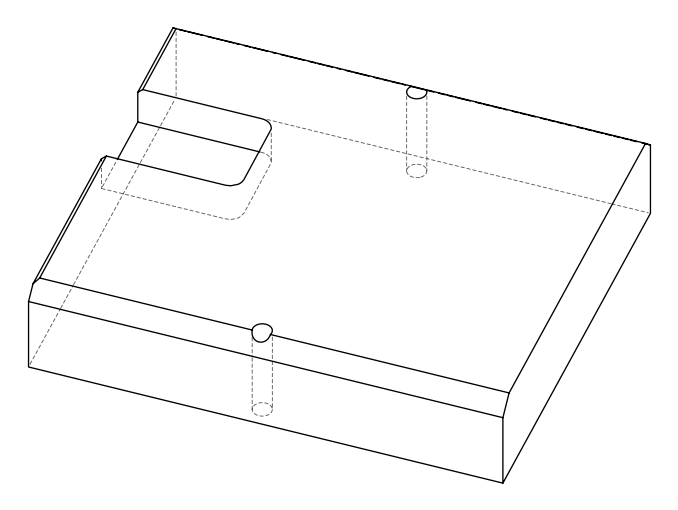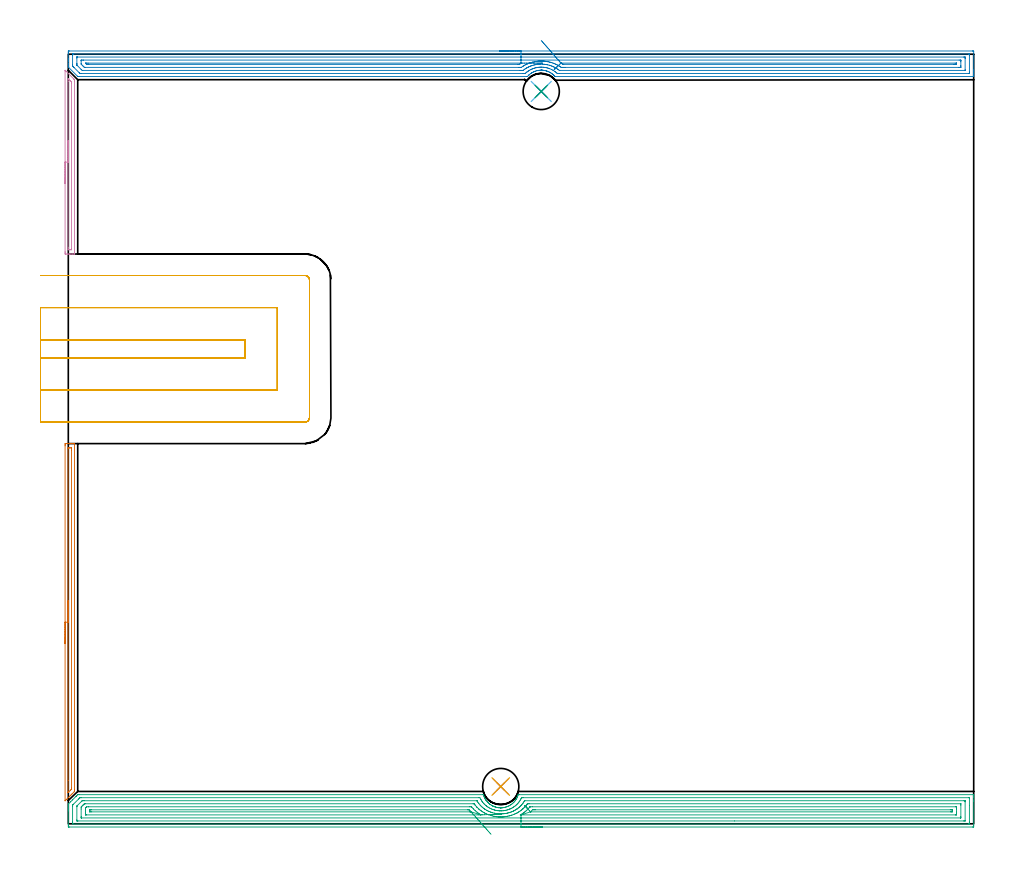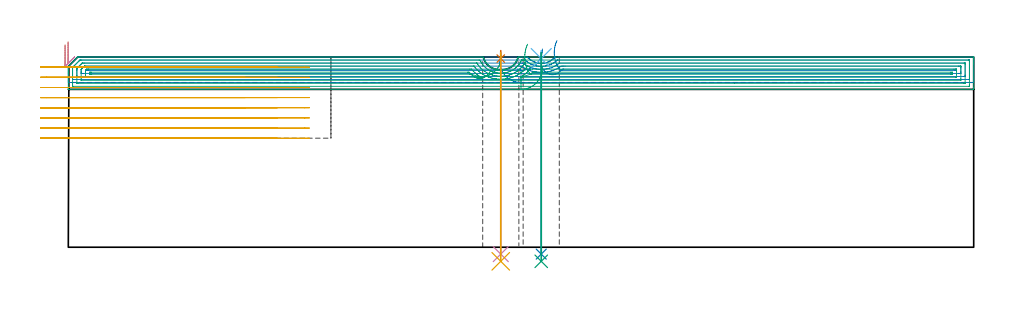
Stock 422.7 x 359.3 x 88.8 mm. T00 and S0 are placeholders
(PLAN: 11 operations, 6 tool changes, 58.7 min)
(1 AREA_MILL | FG_CHAMFER_SURFACE | UGT0205_001 | 2.81 min | 1672 mm3)
(2 AREA_MILL_1 | FG_CHAMFER_SURFACE_1 | UGT0205_001 | 17.09 min | 29930 mm3)
(3 AREA_MILL_2 | FG_CHAMFER_SURFACE_2 | UGT0205_001 | 20.43 min | 48138 mm3)
(4 AREA_MILL_3 | FG_CHAMFER_SURFACE_3 | UGT0205_001 | 1.51 min | 840 mm3)
(5 MILL_SLOT | SLOT_PARTIAL_RECTANGULAR | UGT0201_094 | Follow Part, ap 5, ae 75% | 15.22 min | 408779 mm3)
(6 SPOT_DRILL | STEP1HOLE | NXT0321_9005460120000 | 0.03 min | 13 mm3)
(7 SPOT_DRILL_1 | STEP1HOLE_1 | NXT0321_9005460120000 | 0.03 min | 2 mm3)
(8 DRILL_THROUGH_HOLE_INTO_CENTER | STEP1HOLE | NXT0301_065 | 0.38 min | 6124 mm3)
(9 DRILL_TO_ENLARGE_THROUGH_HOLE | STEP1HOLE | UGT0301_292 | 0.39 min | 13707 mm3)
(10 DRILL_THROUGH_HOLE_INTO_CENTER_1 | STEP1HOLE_1 | NXT0301_065 | 0.38 min | 6138 mm3)
(11 DRILL_TO_ENLARGE_THROUGH_HOLE_1 | STEP1HOLE_1 | UGT0301_292 | 0.39 min | 13559 mm3)
(TOOL UGT0205_001 | Chamfer Mill 20 x 3 x 45 deg. | D20 FL50 Z2)
(TOOL UGT0201_094 | End mill 20 mm | D20 FL38 Z4)
(TOOL NXT0321_9005460120000 | NC Spot Drill, 142deg, 12mm, Carbide, Uncoated | D12 PA142 FL30 Z2)
(TOOL NXT0301_065 | Carbide Drill 9.4mm [860.1-0940-075A1-MM 2214] | D9.4 PA140 FL98 Z2)
(TOOL UGT0301_292 | Twist Drill 16.9 mm | D16.9 PA118 FL120 Z2)
(OP 1 AREA_MILL)
G17 G21 G94 G90
T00 M6
G54
G17 G0 G90 X-1.5 Y84.1 S1061 M3
G43 Z98.8 H0
Z94.4
G94 G1 Y84.138 Z93.528 F250.
Y84.252 Z92.663
Y84.441 Z91.812
Y84.703 Z90.98
Y85.037 Z90.174
Y85.44 Z89.4
Y85.909 Z88.664
Y86.44 Z87.972
Y87.029 Z87.329
Y87.672 Z86.74
Y88.364 Z86.208
Y89.1 Z85.74
Y89.874 Z85.337
Y90.68 Z85.003
Y91.512 Z84.741
Y92.364 Z84.552
Y93.228 Z84.438
Y94.1 Z84.4
Y176.475
X-1.499 Y176.921 Z84.401
X-1.494 Y177.359 Z84.402
X-1.49 Y177.491 Z84.404
X-1.061 Y177.5 Z84.833
X-0.445 Z85.453
X-0.181 Z85.716
X0.436 Z86.333
X0.7 Z86.596
X1.228 Z87.127
X1.933 Z87.832
X2.461 Z88.36
X2.638 Y177.499 Z88.537
X2.894 Y177.49 Z88.793
X2.9 Y177.366 Z88.8
Y15.732
X2.894 Y15.105 Z88.792
X2.694 Y14.894 Z88.594
X1.752 Y13.951 Z87.649
X1.251 Y13.451 Z87.15
X0.994 Y13.192 Z86.89
X0.861 Y13.06 Z86.758
X0.39 Y12.59 Z86.29
X0.113 Y12.311 Z86.009
X-0.471 Y11.729 Z85.429
X-0.768 Y11.43 Z85.128
X-1.297 Y10.903 Z84.602
X-1.368 Y10.834 Z84.531
X-1.493 Y10.719 Z84.406
X-1.5 Y10.835 Z84.4
Y94.1
X-0.086 Z85.814
Y175.14
X-0.084 Y175.339 Z85.816
X-0.081 Y175.437 Z85.819
X-0.079 Y175.479 Z85.821
X-0.011 Y175.49 Z85.889
X0.347 Y175.498 Z86.247
X0.7 Y175.499 Z86.6
X1.227 Y175.497 Z87.127
X1.4 Y175.49 Z87.3
X1.479 Y175.484 Z87.379
X1.484 Y175.238 Z87.384
X1.485 Y175.14 Z87.385
X1.486 Y174.345 Z87.386
X1.485 Y16.719 Z87.385
X1.484 Y16.622 Z87.384
X1.479 Y16.225 Z87.379
X1.473 Y16.134 Z87.373
X1.421 Y16.078 Z87.321
X1.331 Y15.984 Z87.231
X1.082 Y15.732 Z86.982
X0.89 Y15.539 Z86.79
X0.071 Y14.721 Z85.971
X0.004 Y14.654 Z85.904
X-0.063 Y14.591 Z85.837
X-0.075 Y14.582 Z85.825
X-0.079 Y14.58 Z85.821
X-0.08 Y14.602 Z85.82
X-0.085 Y14.744 Z85.815
X-0.086 Y20.291 Z85.814
Y94.1
Y94.972 Z85.852
Y95.837 Z85.966
Y96.688 Z86.155
Y97.52 Z86.417
Y98.326 Z86.751
Y99.1 Z87.154
Y99.836 Z87.623
Y100.528 Z88.154
Y101.171 Z88.743
Y101.76 Z89.386
Y102.292 Z90.078
Y102.76 Z90.814
Y103.163 Z91.588
Y103.497 Z92.394
Y103.759 Z93.226
Y103.948 Z94.078
Y104.062 Z94.943
Y104.1 Z95.814
G0 Z98.8
M5
M2
(OP 2 AREA_MILL_1)
G17 G21 G94 G90
T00 M6
G54
G17 G0 G90 X201.35 Y360.8 S1061 M3
G43 Z98.8 H0
Z86.9
G94 G1 X201.388 Z86.028 F250.
X201.502 Z85.164
X201.691 Z84.312
X201.953 Z83.48
X202.287 Z82.674
X202.69 Z81.9
X203.158 Z81.164
X203.689 Z80.472
X204.279 Z79.829
X204.922 Z79.24
X205.614 Z78.709
X206.35 Z78.24
X207.124 Z77.837
X207.93 Z77.503
X208.762 Z77.241
X209.613 Z77.052
X210.478 Z76.938
X211.35 Z76.9
X422.087
X422.385 Y360.797 Z76.902
X422.69 Y360.792 Z76.906
X422.7 Y360.482 Z77.215
Y352.174 Z85.52
Y351.614 Z86.083
Y351.282 Z86.414
Y350.722 Z86.974
Y350.39 Z87.305
Y349.727 Z87.973
Y349.345 Z88.355
X422.693 Y348.954 Z88.737
X422.69 Y348.903 Z88.788
X422.534 Y348.9 Z88.8
X227.423
X227.221 Y348.904 Z88.789
X227.138 Y348.988 Z88.71
X227.001 Y349.137 Z88.562
X226.981 Y349.157 Z88.542
X226.875 Y349.262 Z88.437
X226.661 Y349.474 Z88.223
X226.635 Y349.498 Z88.198
X226.309 Y349.801 Z87.897
X226.233 Y349.865 Z87.833
X226.107 Y349.97 Z87.729
X225.935 Y350.097 Z87.602
X225.665 Y350.296 Z87.402
X225.525 Y350.39 Z87.307
X225.212 Y350.603 Z87.097
X225.068 Y350.689 Z87.011
X224.795 Y350.836 Z86.863
X224.696 Y350.889 Z86.81
X224.318 Y351.075 Z86.624
X223.984 Y351.216 Z86.484
X223.873 Y351.262 Z86.436
X223.424 Y351.427 Z86.27
X223.405 Y351.433 Z86.265
X223.176 Y351.505 Z86.194
X222.926 Y351.575 Z86.123
X222.757 Y351.613 Z86.086
X222.529 Y351.663 Z86.035
X222.065 Y351.744 Z85.952
X221.918 Y351.763 Z85.933
X221.635 Y351.799 Z85.897
X221.466 Y351.812 Z85.882
X221.449 Y351.814 Z85.881
X221.351 Y351.82 Z85.871
X221.172 Y351.838 Z85.861
X221.116 Z85.855
X221.089 Y351.839 Z85.853
X221.021 Y351.843 Z85.852
X220.973 Y351.844
X220.924 Y351.843
X220.857 Y351.845 Z85.853
X220.831 Z85.852
X220.754 Y351.846
X220.742 Z85.853
X220.677 Y351.844 Z85.851
X220.629 Z85.85
X220.28 Y351.824 Z85.866
X219.846 Y351.788 Z85.909
X219.387 Y351.723 Z85.975
X218.94 Y351.637 Z86.06
X218.675 Y351.576 Z86.124
X218.047 Y351.377 Z86.32
X217.923 Y351.332 Z86.367
X217.791 Y351.282 Z86.417
X217.608 Y351.212 Z86.483
X217.601 Y351.209 Z86.486
X217.279 Y351.068 Z86.631
X217.163 Y351.017 Z86.682
X216.535 Y350.688 Z87.009
X216.261 Y350.519 Z87.176
X216.074 Y350.39 Z87.308
X215.998 Y350.338 Z87.361
X215.816 Y350.209 Z87.486
X215.368 Y349.87 Z87.83
X215.289 Y349.801 Z87.896
X215.284 Y349.796 Z87.901
X215.219 Y349.736 Z87.963
X215.021 Y349.548 Z88.151
X214.97 Y349.498 Z88.198
X214.922 Y349.454 Z88.244
X214.877 Y349.412 Z88.287
X214.38 Y348.905 Z88.791
X214.029 Y348.9 Z88.8
X5.077
X4.405 Y348.902 Z88.787
X4.26 Y349.039 Z88.659
X0.144 Y353.156 Z84.543
X0.1 Y353.198 Z84.498
X0.01 Y353.298 Z84.394
X0.001 Y353.395 Z84.297
X0. Y353.844 Z83.856
Y354.187 Z83.513
Y354.85 Z82.845
Y356.074 Z81.623
Y356.634 Z81.061
Y357.246 Z80.45
Y359.922 Z77.775
X0.002 Y360.202 Z77.495
X0.007 Y360.792 Z76.906
X0.02 Y360.793 Z76.904
X0.612 Y360.8 Z76.9
X211.35
Y359.386 Z78.314
X420.378 Y359.385 Z78.315
X420.53 Y359.383 Z78.317
X420.631 Y359.38 Z78.32
X420.691 Y359.377 Z78.323
X420.693 Y359.366 Z78.334
X420.696 Y359.31 Z78.39
X420.7 Y358.912 Z78.788
Y350.885 Z86.815
X420.696 Y350.39 Z87.31
X420.693 Y350.341 Z87.359
X420.691 Y350.323 Z87.377
X420.606 Y350.319 Z87.381
X420.454 Y350.316 Z87.385
X420.378 Y350.314 Z87.386
X420.302
X229.209
X228.388 Y350.319 Z87.381
X228.316 Y350.321 Z87.379
X228.261 Y350.336 Z87.364
X228.196 Y350.39 Z87.31
X227.781 Y350.751 Z86.949
X227.423 Y351.033 Z86.667
X227.086 Y351.282 Z86.418
X226.53 Y351.658 Z86.042
X226.252 Y351.821 Z85.879
X225.687 Y352.125 Z85.575
X225.637 Y352.149 Z85.551
X225.583 Y352.174 Z85.526
X224.744 Y352.529 Z85.171
X224.191 Y352.727 Z84.973
X223.851 Y352.83 Z84.87
X223.466 Y352.931 Z84.769
X222.983 Y353.041 Z84.659
X222.969 Y353.044 Z84.656
X222.845 Y353.066 Z84.634
X222.065 Y353.177 Z84.523
X221.94 Y353.192 Z84.508
X221.172 Y353.249 Z84.451
X220.985 Y353.253 Z84.447
X220.628 Y353.254 Z84.446
X220.28 Y353.24 Z84.46
X220.114 Y353.232 Z84.468
X219.387 Y353.161 Z84.539
X219.302 Y353.151 Z84.549
X218.748 Y353.066 Z84.634
X218.515 Y353.023 Z84.677
X218.467 Y353.013 Z84.687
X218.433 Y353.006 Z84.694
X217.966 Y352.891 Z84.809
X217.601 Y352.778 Z84.922
X217.142 Y352.632 Z85.068
X216.708 Y352.47 Z85.23
X216.498 Y352.383 Z85.317
X216.023 Y352.174 Z85.526
X215.883 Y352.106 Z85.594
X215.856 Y352.092 Z85.608
X215.815 Y352.071 Z85.629
X215.302 Y351.794 Z85.906
X214.922 Y351.563 Z86.137
X214.754 Y351.45 Z86.25
X214.512 Y351.282 Z86.418
X214.234 Y351.078 Z86.622
X214.029 Y350.921 Z86.779
X213.736 Y350.683 Z87.017
X213.412 Y350.39 Z87.31
X213.351 Y350.339 Z87.361
X213.33 Y350.323 Z87.377
X213.287 Y350.319 Z87.381
X213.211 Y350.316 Z87.384
X213.136 Y350.315 Z87.385
X212.319 Y350.314 Z87.386
X5.894 Y350.315 Z87.385
X5.742 Y350.317 Z87.383
X5.442 Y350.321 Z87.379
X5.368 Y350.39 Z87.31
X5.077 Y350.674 Z87.026
X2.684 Y353.066 Z84.634
X2.398 Y353.352 Z84.348
X2.101 Y353.658 Z84.042
X2.028 Y353.733 Z83.967
X2.01 Y353.826 Z83.874
X2.007 Y353.958 Z83.742
X2.001 Y354.355 Z83.345
X2. Y358.815 Z78.885
X2.004 Y359.31 Z78.39
X2.007 Y359.359 Z78.341
X2.009 Y359.377 Z78.323
X2.094 Y359.381 Z78.319
X2.246 Y359.385 Z78.315
X2.322 Y359.386 Z78.314
X2.398
X211.35
Y357.972 Z79.728
X418.07 Y357.971 Z79.729
X418.516 Y357.969 Z79.731
X418.663 Y357.966 Z79.734
X418.682 Y357.965 Z79.735
X418.69 Y357.93 Z79.77
X418.695 Y357.833 Z79.867
X418.698 Y357.71 Z79.99
X418.7 Y357.526 Z80.174
Y357.342 Z80.358
Y351.99 Z85.71
X418.696 Y351.806 Z85.894
X418.692 Y351.754 Z85.946
X418.688 Y351.734 Z85.966
X418.681 Y351.733 Z85.967
X418.627 Y351.73 Z85.97
X418.516 Y351.729 Z85.971
X229.432
X229.321 Y351.731 Z85.969
X229.266 Y351.735 Z85.965
X229.242 Y351.738 Z85.962
X229.209 Y351.758 Z85.942
X228.647 Y352.174 Z85.526
X228.316 Y352.407 Z85.293
X227.636 Y352.853 Z84.847
X227.423 Y352.972 Z84.728
X227.246 Y353.066 Z84.634
X226.771 Y353.306 Z84.394
X226.53 Y353.416 Z84.284
X225.907 Y353.689 Z84.011
X225.637 Y353.794 Z83.906
X225.187 Y353.958 Z83.742
X224.744 Y354.098 Z83.602
X224.545 Y354.157 Z83.543
X223.851 Y354.326 Z83.374
X223.388 Y354.421 Z83.279
X222.958 Y354.488 Z83.212
X222.338 Y354.578 Z83.122
X222.065 Y354.605 Z83.095
X221.366 Y354.657 Z83.043
X221.172 Y354.664 Z83.036
X220.465
X220.28 Y354.657 Z83.043
X219.936 Y354.64 Z83.06
X219.624 Y354.613 Z83.087
X219.387 Y354.588 Z83.112
X218.823 Y354.521 Z83.179
X218.494 Y354.469 Z83.231
X218.058 Y354.393 Z83.307
X217.601 Y354.295 Z83.405
X217.327 Y354.231 Z83.469
X216.708 Y354.05 Z83.65
X216.637 Y354.029 Z83.671
X216.418 Y353.958 Z83.742
X215.976 Y353.797 Z83.903
X215.815 Y353.735 Z83.965
X215.341 Y353.539 Z84.161
X214.922 Y353.351 Z84.349
X214.731 Y353.257 Z84.443
X214.357 Y353.066 Z84.634
X214.144 Y352.951 Z84.749
X214.029 Y352.886 Z84.814
X213.587 Y352.616 Z85.084
X213.136 Y352.312 Z85.388
X213.055 Y352.255 Z85.445
X212.944 Y352.174 Z85.526
X212.543 Y351.875 Z85.825
X212.431 Y351.793 Z85.907
X212.35 Y351.735 Z85.965
X212.243 Y351.734 Z85.966
X211.795 Y351.73 Z85.97
X211.35 Y351.729 Z85.971
X210.903 Y351.728 Z85.972
X6.714 Y351.729 Z85.971
X6.595 Y351.73 Z85.97
X6.517 Y351.733 Z85.967
X6.475 Y351.736 Z85.964
X5.97 Y352.229 Z85.471
X4.184 Y354.015 Z83.685
X4.082 Y354.12 Z83.58
X4.033 Y354.174 Z83.526
X4.011 Y354.199 Z83.501
X4.008 Y354.298 Z83.402
X4.002 Y354.666 Z83.034
X4. Y354.85 Z82.85
Y355.034 Z82.666
Y357.526 Z80.174
Y357.71 Z79.99
X4.004 Y357.894 Z79.806
X4.008 Y357.946 Z79.754
X4.012 Y357.966 Z79.734
X4.019 Y357.967 Z79.733
X4.073 Y357.97 Z79.73
X4.184 Y357.971 Z79.729
X211.35 Y357.972 Z79.728
Y356.557 Z81.143
X415.914
X416.659 Y356.55 Z81.15
X416.69 Y356.544 Z81.156
X416.693 Y356.497 Z81.203
X416.697 Y356.394 Z81.306
X416.699 Y356.186 Z81.514
X416.7 Y355.772 Z81.928
Y353.988 Z83.712
X416.699 Y353.527 Z84.173
X416.697 Y353.311 Z84.389
X416.693 Y353.204 Z84.496
X416.69 Y353.156 Z84.544
X416.647 Y353.149 Z84.551
X415.837 Y353.143 Z84.557
X415.76
X231.888
X230.995 Y353.144 Z84.556
X230.917
X230.102 Y353.162 Z84.538
X229.803 Y353.365 Z84.335
X229.209 Y353.747 Z83.953
X228.874 Y353.958 Z83.742
X228.316 Y354.259 Z83.441
X227.707 Y354.566 Z83.134
X227.423 Y354.692 Z83.008
X227.054 Y354.85 Z82.85
X226.53 Y355.059 Z82.641
X226.199 Y355.181 Z82.519
X225.637 Y355.364 Z82.336
X225.326 Y355.458 Z82.242
X224.92 Y355.566 Z82.134
X224.744 Y355.608 Z82.092
X224.157 Y355.742 Z81.958
X223.851 Y355.801 Z81.899
X223.778 Y355.815 Z81.885
X223.699 Y355.827 Z81.873
X222.958 Y355.935 Z81.765
X222.736 Y355.964 Z81.736
X222.26 Y356.013 Z81.687
X222.065 Y356.03 Z81.67
X221.754 Y356.053 Z81.647
X221.367 Y356.073 Z81.627
X221.172 Y356.078 Z81.622
X220.809 Y356.082 Z81.618
X220.62
X220.28 Y356.073 Z81.627
X219.962 Y356.059 Z81.641
X219.555 Y356.033 Z81.667
X219.387 Y356.019 Z81.681
X219.135 Y355.994 Z81.706
X218.625 Y355.936 Z81.764
X218.494 Y355.92 Z81.78
X218.338 Y355.898 Z81.802
X218.206 Y355.877 Z81.823
X217.601 Y355.773 Z81.927
X217.428 Y355.742 Z81.958
X216.84 Y355.61 Z82.09
X216.708 Y355.578 Z82.122
X216.483 Y355.517 Z82.183
X215.815 Y355.312 Z82.388
X215.467 Y355.197 Z82.503
X214.922 Y355.004 Z82.696
X214.81 Y354.962 Z82.738
X214.534 Y354.85 Z82.85
X214.182 Y354.697 Z83.003
X214.029 Y354.627 Z83.073
X213.577 Y354.409 Z83.291
X213.136 Y354.184 Z83.516
X212.988 Y354.106 Z83.594
X212.723 Y353.958 Z83.742
X212.423 Y353.778 Z83.922
X212.243 Y353.664 Z84.036
X211.495 Y353.161 Z84.539
X211.45 Y353.15 Z84.55
X211.35 Y353.146 Z84.554
X211.272 Y353.144 Z84.556
X210.457 Y353.143 Z84.557
X7.756
X7.679 Y353.144 Z84.556
X7.578 Y353.147 Z84.553
X7.53 Y353.149 Z84.551
X7.49 Y353.17 Z84.53
X7.389 Y353.268 Z84.432
X7.038 Y353.613 Z84.087
X6.863 Y353.785 Z83.915
X6.691 Y353.958 Z83.742
X6.52 Y354.132 Z83.568
X6.182 Y354.478 Z83.222
X6.01 Y354.661 Z83.039
X6.006 Y354.713 Z82.987
X6. Y354.82 Z82.88
X6.001 Y356.173 Z81.527
X6.003 Y356.389 Z81.311
X6.007 Y356.496 Z81.204
X6.01 Y356.545 Z81.155
X6.053 Y356.551 Z81.149
X6.863 Y356.557 Z81.143
X6.94
X211.35
Y355.143 Z82.557
X211.495
X211.567 Y355.142 Z82.558
X211.592 Y355.141 Z82.559
X211.593 Y355.14 Z82.56
X211.59 Y355.137 Z82.563
X211.35 Y354.995 Z82.705
X211.26 Y354.94 Z82.76
X211.114 Y354.85 Z82.85
X210.71 Y354.598 Z83.102
X210.667 Y354.572 Z83.128
X210.603 Y354.564 Z83.136
X210.457 Y354.562 Z83.138
X209.857 Y354.558 Z83.142
X9.542 Y354.557 Z83.143
X8.941 Y354.559 Z83.141
X8.649 Y354.562 Z83.138
X8.556 Y354.564 Z83.136
X8.456 Y354.654 Z83.046
X8.253 Y354.85 Z82.85
X8.119 Y354.986 Z82.714
X8.017 Y355.093 Z82.607
X8.011 Y355.128 Z82.572
X8.063 Y355.136 Z82.564
X8.358 Y355.14 Z82.56
X8.649 Y355.142 Z82.558
X9.249 Y355.143 Z82.557
X211.35
X212.222 Z82.595
X213.086 Z82.709
X213.938 Z82.898
X214.77 Z83.16
X215.576 Z83.494
X216.35 Z83.897
X217.086 Z84.365
X217.778 Z84.896
X218.421 Z85.486
X219.01 Z86.129
X219.541 Z86.821
X220.01 Z87.557
X220.413 Z88.331
X220.747 Z89.137
X221.009 Z89.969
X221.198 Z90.82
X221.312 Z91.685
X221.35 Z92.557
G0 X228.148 Y353.373 Z96.468
G1 X227.812 Y353.054 Z95.728
X227.525 Y352.781 Z94.951
X227.287 Y352.556 Z94.143
X227.102 Y352.38 Z93.309
X226.97 Y352.254 Z92.456
X226.892 Y352.181 Z91.59
X226.869 Y352.159 Z90.718
X226.902 Y352.19 Z89.847
X226.989 Y352.273 Z88.983
X227.131 Y352.408 Z88.133
X227.326 Y352.593 Z87.303
X227.573 Y352.827 Z86.499
X227.87 Y353.109 Z85.729
X228.214 Y353.435 Z84.997
X228.603 Y353.805 Z84.309
X229.034 Y354.214 Z83.67
X229.504 Y354.66 Z83.086
X230.009 Y355.14 Z82.56
X230.01 Y355.141 Z82.559
X230.028 Y355.142 Z82.558
X230.059 Y355.143 Z82.557
X230.102
X414.051 Y355.142 Z82.558
X414.655 Y355.139 Z82.561
X414.681 Y355.136 Z82.564
X414.69 Y355.131 Z82.569
X414.696 Y355.097 Z82.603
X414.698 Y354.85 Z82.85
X414.697 Y354.688 Z83.012
X414.693 Y354.607 Z83.093
X414.691 Y354.572 Z83.128
X414.637 Y354.564 Z83.136
X414.342 Y354.56 Z83.14
X414.051 Y354.558 Z83.142
X413.451 Y354.557 Z83.143
X231.288
X230.995 Y354.559 Z83.141
X230.954 Y354.561 Z83.139
X230.931 Y354.564 Z83.136
X230.907 Y354.577 Z83.123
X230.792 Y354.647 Z83.053
X230.473 Y354.85 Z82.85
X230.245 Y354.993 Z82.707
X230.102 Y355.08 Z82.62
X230.06 Y355.106 Z82.594
X230.013 Y355.135 Z82.565
X230.009 Y355.14 Z82.56
X229.537 Y355.682 Z82.066
X229.039 Y356.254 Z81.636
X228.518 Y356.853 Z81.274
X227.979 Y357.473 Z80.982
X227.424 Y358.111 Z80.763
X226.86 Y358.76 Z80.619
X226.289 Y359.416 Z80.55
X225.716 Y360.074 Z80.557
X225.146 Y360.729 Z80.64
X224.583 Y361.376 Z80.798
X224.032 Y362.011 Z81.031
X223.495 Y362.627 Z81.336
X222.978 Y363.222 Z81.711
X222.485 Y363.789 Z82.153
X222.018 Y364.325 Z82.66
X221.583 Y364.826 Z83.226
X221.181 Y365.287 Z83.848
X220.817 Y365.706 Z84.521
G0 Z98.8
M5
M2
(OP 3 AREA_MILL_2)
G17 G21 G94 G90
T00 M6
G54
G17 G0 G90 X221.35 Y-1.5 S1061 M3
G43 Z98.8 H0
Z83.7
G94 G1 X221.312 Z82.828 F250.
X221.198 Z81.964
X221.009 Z81.112
X220.747 Z80.28
X220.413 Z79.474
X220.01 Z78.7
X219.542 Z77.964
X219.01 Z77.272
X218.421 Z76.629
X217.778 Z76.04
X217.086 Z75.508
X216.35 Z75.04
X215.576 Z74.637
X214.77 Z74.303
X213.938 Z74.041
X213.087 Z73.852
X212.222 Z73.738
X211.35 Z73.7
X0.613
X0.131 Y-1.495 Z73.703
X0.009 Y-1.492 Z73.706
X0.004 Y-1.019 Z74.179
X0. Y-0.413 Z74.785
Y6.05 Z81.244
Y6.605 Z81.802
Y6.934 Z82.13
Y7.489 Z82.685
Y7.817 Z83.012
Y8.474 Z83.674
Y9.199 Z84.398
Y9.201 Z84.4
X1.059 Y10.259 Z85.459
X1.952 Y11.152 Z86.352
X3.623 Y12.824 Z88.022
X3.738 Y12.94 Z88.136
X4.36 Y13.56 Z88.759
X4.37 Y13.57 Z88.767
X4.401 Y13.596 Z88.788
X5.077 Y13.6 Z88.8
X193.491
X193.761 Y13.596 Z88.79
X193.822 Y13.425 Z88.623
X193.91 Y13.155 Z88.355
X193.915 Y13.143 Z88.343
X194.036 Y12.824 Z88.024
X194.226 Y12.382 Z87.58
X194.438 Y11.946 Z87.144
X194.524 Y11.793 Z86.989
X194.615 Y11.627 Z86.826
X194.621 Y11.617 Z86.817
X194.805 Y11.314 Z86.514
X194.976 Y11.066 Z86.266
X195.042 Y10.981 Z86.179
X195.096 Y10.91 Z86.108
X195.316 Y10.62 Z85.819
X195.677 Y10.189 Z85.385
X195.699 Y10.166 Z85.362
X195.872 Y9.996 Z85.192
X195.992 Y9.879 Z85.074
X196.109 Y9.762 Z84.961
X196.137 Y9.735 Z84.934
X196.467 Y9.442 Z84.637
X196.593 Y9.329 Z84.526
X196.618 Y9.31 Z84.507
X196.644 Y9.29 Z84.487
X196.765 Y9.202 Z84.398
X197.047 Y8.994 Z84.193
X197.488 Y8.701 Z83.9
X197.657 Y8.603 Z83.803
X197.959 Y8.43 Z83.628
X198.092 Y8.361 Z83.56
X198.168 Y8.322 Z83.521
X198.382 Y8.223 Z83.421
X198.402 Y8.214 Z83.412
X198.587 Y8.137 Z83.336
X198.649 Y8.112 Z83.31
X198.827 Y8.04 Z83.235
X198.849 Y8.032 Z83.226
X199.179 Y7.91 Z83.108
X199.276 Y7.875 Z83.073
X199.471 Y7.817 Z83.016
X199.722 Y7.743 Z82.942
X200.188 Y7.636 Z82.829
X200.445 Y7.585 Z82.781
X200.619 Y7.552 Z82.747
X200.635 Y7.55 Z82.745
X200.822 Y7.523 Z82.722
X200.842 Y7.52 Z82.719
X201.065 Y7.496 Z82.696
X201.527 Y7.465 Z82.659
X201.675 Y7.459 Z82.651
X201.735 Y7.456 Z82.647
X201.834 Y7.457 Z82.644
X201.911 Y7.453 Z82.653
X201.959 Y7.456 Z82.648
X201.986 Y7.458 Z82.645
X202.184 Y7.46 Z82.654
X202.229 Y7.462 Z82.657
X202.407 Y7.472 Z82.667
X202.606 Y7.49 Z82.684
X202.726 Y7.499 Z82.697
X202.854 Y7.51 Z82.709
X203.18 Y7.551 Z82.749
X203.313 Y7.578 Z82.775
X203.76 Y7.666 Z82.866
X204.197 Y7.778 Z82.974
X204.206 Y7.781 Z82.977
X204.642 Y7.915 Z83.115
X205.092 Y8.086 Z83.285
X205.546 Y8.285 Z83.482
X205.838 Y8.429 Z83.629
X206.431 Y8.777 Z83.975
X206.753 Y8.995 Z84.193
X206.811 Y9.034 Z84.232
X207.181 Y9.309 Z84.507
X207.325 Y9.426 Z84.623
X207.731 Y9.799 Z84.997
X208.136 Y10.203 Z85.401
X208.22 Y10.293 Z85.492
X208.53 Y10.674 Z85.874
X208.821 Y11.066 Z86.265
X208.997 Y11.331 Z86.53
X209.114 Y11.507 Z86.706
X209.313 Y11.863 Z87.063
X209.359 Y11.945 Z87.145
X209.466 Y12.162 Z87.36
X209.501 Y12.235 Z87.431
X209.564 Y12.361 Z87.561
X209.574 Y12.382 Z87.581
X209.616 Y12.482 Z87.681
X209.696 Y12.677 Z87.872
X209.758 Y12.826 Z88.022
X209.89 Y13.192 Z88.39
X210.009 Y13.529 Z88.716
X210.032 Y13.605 Z88.789
X210.457 Y13.6 Z88.8
X422.534
X422.691 Y13.597 Z88.788
X422.693 Y13.586 Z88.777
X422.7 Y13.242 Z88.441
Y12.892 Z88.092
Y12.235 Z87.43
Y11.023 Z86.22
Y10.468 Z85.662
Y-0.741 Z74.456
X422.697 Y-1.019 Z74.179
X422.691 Y-1.492 Z73.706
X422.569 Y-1.495 Z73.703
X422.087 Y-1.5 Z73.7
X211.35
Y-0.086 Z75.114
X2.348 Y-0.085 Z75.115
X2.011 Y-0.079 Z75.121
X2.007 Y0.029 Z75.229
X2.002 Y0.257 Z75.457
X2. Y0.749 Z75.949
Y1.143 Z76.343
X2.001 Y8.21 Z83.41
X2.008 Y8.701 Z83.901
X2.01 Y8.748 Z83.948
X2.044 Y8.787 Z83.987
X2.101 Y8.848 Z84.048
X2.174 Y8.923 Z84.123
X2.398 Y9.149 Z84.349
X4.838 Y11.588 Z86.788
X5.077 Y11.827 Z87.027
X5.285 Y12.03 Z87.23
X5.388 Y12.126 Z87.326
X5.448 Y12.179 Z87.379
X6.02 Y12.186 Z87.386
X191.756 Y12.185 Z87.385
X192.169 Y12.179 Z87.379
X192.598 Y11.39 Z86.59
X192.646 Y11.304 Z86.504
X193.003 Y10.717 Z85.917
X193.174 Y10.468 Z85.668
X193.491 Y10.046 Z85.246
X193.869 Y9.584 Z84.784
X194.113 Y9.312 Z84.512
X194.384 Y9.045 Z84.245
X194.756 Y8.701 Z83.901
X195.032 Y8.455 Z83.655
X195.277 Y8.264 Z83.464
X195.911 Y7.817 Z83.017
X196.17 Y7.646 Z82.846
X196.602 Y7.389 Z82.589
X197.063 Y7.149 Z82.349
X197.151 Y7.108 Z82.308
X197.547 Y6.934 Z82.134
X197.956 Y6.772 Z81.972
X198.218 Y6.674 Z81.874
X198.849 Y6.476 Z81.676
X199.036 Y6.422 Z81.622
X199.625 Y6.28 Z81.48
X199.742 Y6.255 Z81.455
X199.836 Y6.237 Z81.437
X200.19 Y6.176 Z81.376
X200.601 Y6.117 Z81.317
X200.635 Y6.114 Z81.314
X201.415 Y6.05 Z81.25
X201.527 Y6.045 Z81.245
X201.533 Y6.044 Z81.244
X202.39 Y6.05 Z81.25
X202.419 Y6.052 Z81.252
X203.238 Y6.125 Z81.325
X203.313 Y6.132 Z81.332
X203.358 Y6.138 Z81.338
X203.757 Y6.203 Z81.403
X204.096 Y6.268 Z81.468
X204.206 Y6.291 Z81.491
X204.729 Y6.416 Z81.616
X205.099 Y6.52 Z81.72
X205.417 Y6.619 Z81.819
X205.992 Y6.826 Z82.026
X206.07 Y6.856 Z82.056
X206.255 Y6.934 Z82.134
X206.687 Y7.13 Z82.33
X206.885 Y7.229 Z82.429
X207.268 Y7.439 Z82.639
X207.778 Y7.735 Z82.935
X207.829 Y7.767 Z82.967
X207.904 Y7.817 Z83.017
X208.35 Y8.135 Z83.335
X208.671 Y8.375 Z83.575
X208.852 Y8.522 Z83.722
X209.053 Y8.701 Z83.901
X209.316 Y8.946 Z84.146
X209.564 Y9.185 Z84.385
X209.761 Y9.389 Z84.589
X209.94 Y9.584 Z84.784
X210.17 Y9.868 Z85.068
X210.457 Y10.23 Z85.43
X210.558 Y10.368 Z85.568
X210.626 Y10.468 Z85.668
X210.911 Y10.902 Z86.102
X211.172 Y11.352 Z86.552
X211.235 Y11.465 Z86.665
X211.35 Y11.69 Z86.89
X211.525 Y12.062 Z87.262
X211.558 Y12.129 Z87.329
X211.58 Y12.167 Z87.367
X211.59 Y12.179 Z87.379
X211.612 Y12.18 Z87.38
X211.821 Y12.183 Z87.383
X212.243 Y12.186 Z87.386
X212.293
X420.352 Y12.185 Z87.385
X420.689 Y12.179 Z87.379
X420.693 Y12.071 Z87.271
X420.698 Y11.843 Z87.043
X420.7 Y8.527 Z83.727
Y0.749 Z75.949
X420.698 Y0.356 Z75.556
X420.69 Y-0.04 Z75.16
X420.687 Y-0.08 Z75.12
X420.669 Y-0.081 Z75.119
X420.618 Y-0.084 Z75.116
X420.512 Y-0.085 Z75.115
X420.302 Y-0.086 Z75.114
X211.35
Y1.328 Z76.528
X4.491 Y1.329 Z76.529
X4.184 Y1.331 Z76.531
X4.082 Y1.332 Z76.532
X4.01 Y1.335 Z76.535
X4.006 Y1.45 Z76.65
X4.002 Y1.632 Z76.832
X4. Y1.814 Z77.014
X4.001 Y7.999 Z83.199
X4.006 Y8.182 Z83.382
X4.011 Y8.3 Z83.5
X4.055 Y8.348 Z83.548
X4.184 Y8.484 Z83.684
X6.168 Y10.468 Z85.668
X6.403 Y10.695 Z85.895
X6.469 Y10.758 Z85.958
X6.563 Y10.765 Z85.965
X6.863 Y10.768 Z85.968
X7.45 Y10.771 Z85.971
X190.659
X190.735 Y10.77 Z85.97
X190.772 Y10.767 Z85.967
X190.786 Y10.765 Z85.965
X190.812 Y10.734 Z85.934
X190.974 Y10.468 Z85.668
X191.215 Y10.069 Z85.269
X191.57 Y9.584 Z84.784
X191.705 Y9.405 Z84.605
X192.294 Y8.701 Z83.901
X192.598 Y8.38 Z83.58
X193.194 Y7.817 Z83.017
X193.491 Y7.553 Z82.753
X193.842 Y7.279 Z82.479
X194.319 Y6.934 Z82.134
X194.384 Y6.888 Z82.088
X194.539 Y6.78 Z81.98
X195.277 Y6.335 Z81.535
X195.807 Y6.05 Z81.25
X196.17 Y5.876 Z81.076
X196.492 Y5.731 Z80.931
X197.063 Y5.506 Z80.706
X197.407 Y5.383 Z80.583
X197.903 Y5.218 Z80.418
X197.956 Y5.202 Z80.402
X198.073 Y5.166 Z80.366
X198.849 Y4.975 Z80.175
X199.099 Y4.918 Z80.118
X199.742 Y4.797 Z79.997
X200.173 Y4.74 Z79.94
X200.635 Y4.696 Z79.896
X201.152 Y4.655 Z79.855
X201.527 Y4.637 Z79.837
X202.061 Y4.639 Z79.839
X202.42 Y4.643 Z79.843
X202.915 Y4.677 Z79.877
X203.313 Y4.711 Z79.911
X203.73 Y4.754 Z79.954
X204.206 Y4.825 Z80.025
X204.495 Y4.881 Z80.081
X205.099 Y5.01 Z80.21
X205.227 Y5.04 Z80.24
X205.721 Y5.166 Z80.366
X205.93 Y5.228 Z80.428
X205.992 Y5.248 Z80.448
X206.592 Y5.457 Z80.657
X206.885 Y5.565 Z80.765
X207.234 Y5.705 Z80.905
X207.778 Y5.941 Z81.141
X207.853 Y5.976 Z81.176
X208. Y6.05 Z81.25
X208.432 Y6.287 Z81.487
X208.671 Y6.423 Z81.623
X208.993 Y6.615 Z81.815
X209.486 Y6.934 Z82.134
X209.532 Y6.965 Z82.165
X209.564 Y6.987 Z82.187
X210.043 Y7.343 Z82.543
X210.457 Y7.672 Z82.872
X210.535 Y7.74 Z82.94
X210.619 Y7.817 Z83.017
X210.991 Y8.172 Z83.372
X211.35 Y8.52 Z83.72
X211.439 Y8.613 Z83.813
X211.517 Y8.701 Z83.901
X211.847 Y9.093 Z84.293
X212.239 Y9.584 Z84.784
X212.243 Y9.59 Z84.79
X212.599 Y10.116 Z85.316
X212.821 Y10.468 Z85.668
X212.941 Y10.661 Z85.861
X212.999 Y10.749 Z85.949
X213.01 Y10.763 Z85.963
X213.023 Y10.766 Z85.966
X213.059 Y10.769 Z85.969
X213.136 Y10.771 Z85.971
X418.209
X418.516 Y10.769 Z85.969
X418.618 Y10.768 Z85.968
X418.69 Y10.765 Z85.965
X418.694 Y10.65 Z85.85
X418.698 Y10.468 Z85.668
X418.7 Y10.286 Z85.486
X418.699 Y1.451 Z76.651
X418.695 Y1.389 Z76.589
X418.69 Y1.345 Z76.545
X418.666 Y1.335 Z76.535
X418.516 Y1.333 Z76.533
X417.929 Y1.329 Z76.529
X310.979 Y1.328 Z76.528
X211.35
Y2.743 Z77.943
X6.116
X6.064 Y2.744 Z77.944
X6.028 Y2.747 Z77.947
X6.013 Y2.749 Z77.949
X6.01 Y2.765 Z77.965
X6.005 Y2.966 Z78.166
X6. Y3.37 Z78.57
Y6.904 Z82.104
X6.005 Y7.783 Z82.983
X6.01 Y7.817 Z83.017
X6.418 Y8.258 Z83.458
X6.849 Y8.701 Z83.901
X6.863 Y8.715 Z83.915
X7.303 Y9.149 Z84.349
X7.458 Y9.3 Z84.5
X7.513 Y9.35 Z84.55
X7.591 Y9.353 Z84.553
X7.756 Y9.355 Z84.555
X7.986 Y9.357 Z84.557
X189.026
X189.257 Y9.356 Z84.556
X189.421 Y9.352 Z84.552
X189.458 Y9.351 Z84.551
X189.498 Y9.319 Z84.519
X189.662 Y9.102 Z84.302
X189.919 Y8.759 Z83.959
X189.966 Y8.701 Z83.901
X190.164 Y8.458 Z83.658
X190.722 Y7.817 Z83.017
X190.812 Y7.72 Z82.92
X191.627 Y6.934 Z82.134
X191.705 Y6.863 Z82.063
X192.197 Y6.447 Z81.647
X192.598 Y6.153 Z81.353
X192.743 Y6.05 Z81.25
X193.186 Y5.747 Z80.947
X193.491 Y5.558 Z80.758
X194.145 Y5.166 Z80.366
X194.384 Y5.034 Z80.234
X194.672 Y4.881 Z80.081
X195.277 Y4.604 Z79.804
X196.044 Y4.283 Z79.483
X196.17 Y4.235 Z79.435
X196.247 Y4.207 Z79.407
X197.063 Y3.942 Z79.142
X197.548 Y3.803 Z79.003
X197.956 Y3.699 Z78.899
X198.725 Y3.522 Z78.722
X198.849 Y3.497 Z78.697
X199.387 Y3.399 Z78.599
X199.742 Y3.352 Z78.552
X199.796 Y3.345 Z78.545
X199.893 Y3.335 Z78.535
X200.635 Y3.269 Z78.469
X200.777 Y3.258 Z78.458
X201.313 Y3.23 Z78.43
X201.527 Y3.222 Z78.422
X201.71 Y3.219 Z78.419
X201.915 Y3.22 Z78.42
X202.42 Y3.227 Z78.427
X202.589 Y3.232 Z78.432
X202.786 Y3.244 Z78.444
X203.313 Y3.282 Z78.482
X203.422 Y3.292 Z78.492
X204.162 Y3.368 Z78.568
X204.206 Y3.373 Z78.573
X204.23 Y3.376 Z78.576
X204.384 Y3.399 Z78.599
X204.99 Y3.508 Z78.708
X205.099 Y3.53 Z78.73
X205.72 Y3.668 Z78.868
X205.992 Y3.735 Z78.935
X206.43 Y3.85 Z79.05
X206.885 Y3.987 Z79.187
X207.109 Y4.062 Z79.262
X207.778 Y4.291 Z79.491
X208.399 Y4.552 Z79.752
X208.671 Y4.672 Z79.872
X209.012 Y4.829 Z80.029
X209.564 Y5.112 Z80.312
X209.6 Y5.131 Z80.331
X209.663 Y5.166 Z80.366
X210.159 Y5.461 Z80.661
X210.457 Y5.645 Z80.845
X210.702 Y5.807 Z81.007
X211.06 Y6.05 Z81.25
X211.229 Y6.17 Z81.37
X211.35 Y6.26 Z81.46
X211.73 Y6.558 Z81.758
X212.182 Y6.934 Z82.134
X212.214 Y6.962 Z82.162
X212.243 Y6.988 Z82.188
X212.667 Y7.398 Z82.598
X213.096 Y7.817 Z83.017
X213.116 Y7.837 Z83.037
X213.136 Y7.859 Z83.059
X213.522 Y8.318 Z83.518
X213.831 Y8.701 Z83.901
X213.918 Y8.811 Z84.011
X214.029 Y8.957 Z84.157
X214.294 Y9.322 Z84.522
X214.313 Y9.345 Z84.545
X214.343 Y9.35 Z84.55
X214.424 Y9.353 Z84.553
X214.59 Y9.356 Z84.556
X214.922 Y9.357 Z84.557
X215.151
X416.584
X416.636 Y9.356 Z84.556
X416.672 Y9.353 Z84.553
X416.687 Y9.351 Z84.551
X416.69 Y9.335 Z84.535
X416.695 Y9.134 Z84.334
X416.7 Y8.73 Z83.93
Y3.399 Z78.599
X416.694 Y2.972 Z78.172
X416.69 Y2.761 Z77.961
X416.68 Y2.749 Z77.949
X416.653 Y2.747 Z77.947
X416.595 Y2.744 Z77.944
X416.5 Y2.743 Z77.943
X211.35
Y4.157 Z79.357
X211.223
X211.138 Y4.158 Z79.358
X211.109 Y4.16 Z79.36
X211.107
X211.122 Y4.172 Z79.372
X211.229 Y4.241 Z79.441
X211.35 Y4.314 Z79.514
X211.874 Y4.648 Z79.848
X212.243 Y4.891 Z80.091
X212.407 Y5.004 Z80.204
X212.635 Y5.166 Z80.366
X212.92 Y5.38 Z80.58
X213.136 Y5.546 Z80.746
X213.413 Y5.776 Z80.976
X213.736 Y6.05 Z81.25
X213.89 Y6.187 Z81.387
X214.029 Y6.316 Z81.516
X214.343 Y6.622 Z81.822
X214.657 Y6.934 Z82.134
X214.786 Y7.068 Z82.268
X214.922 Y7.216 Z82.416
X215.198 Y7.543 Z82.743
X215.426 Y7.817 Z83.017
X215.493 Y7.896 Z83.096
X215.521 Y7.925 Z83.125
X215.532 Y7.935 Z83.135
X215.561 Y7.937 Z83.137
X215.689 Y7.942 Z83.142
X215.815 Y7.943 Z83.143
X216.58
X414.178 Y7.942 Z83.142
X414.433 Y7.94 Z83.14
X414.602 Y7.936 Z83.136
X414.691 Y7.93 Z83.13
X414.693 Y7.908 Z83.108
X414.696 Y7.817 Z83.017
X414.7 Y7.175 Z82.375
Y6.934 Z82.134
Y5.408 Z80.608
X414.699 Y4.525 Z79.725
X414.697 Y4.283 Z79.483
X414.694 Y4.203 Z79.403
X414.691 Y4.169 Z79.369
X414.56 Y4.164 Z79.364
X414.306 Y4.159 Z79.359
X414.178 Y4.157 Z79.357
X211.35
X215.756 Y5.577 Z80.777
X215.762 Y5.587 Z80.787
X215.778 Y5.606 Z80.806
X215.79 Y5.619 Z80.819
X216.708 Y6.522 Z81.722
X217.12 Y6.526 Z81.726
X217.601 Y6.528 Z81.728
X218.01 Y6.529 Z81.729
X411.781
X412.265 Y6.527 Z81.727
X412.679 Y6.524 Z81.724
X412.69 Y6.521 Z81.721
X412.696 Y6.507 Z81.707
Y6.05 Z81.25
X412.692 Y5.628 Z80.828
X412.68 Y5.578 Z80.778
X412.627 Y5.576 Z80.776
X412.507 Y5.573 Z80.773
X412.265 Y5.572 Z80.772
X411.856 Y5.571 Z80.771
X216.074
X215.815 Y5.572 Z80.772
X215.779 Y5.573 Z80.773
X215.757 Y5.576 Z80.776
X215.756 Y5.577 Z80.777
X215.31 Y6.082 Z81.33
X214.897 Y6.55 Z81.94
X214.52 Y6.976 Z82.602
X214.184 Y7.357 Z83.31
X213.889 Y7.69 Z84.061
X213.639 Y7.973 Z84.847
X213.435 Y8.204 Z85.664
X213.28 Y8.38 Z86.504
X213.173 Y8.501 Z87.361
X213.116 Y8.565 Z88.229
X213.109 Y8.573 Z89.102
X213.153 Y8.523 Z89.971
X213.247 Y8.417 Z90.832
X213.39 Y8.255 Z91.677
X213.581 Y8.038 Z92.501
X213.82 Y7.769 Z93.295
X214.103 Y7.449 Z94.056
X214.429 Y7.08 Z94.776
G0 X202.219 Y4.539 Z89.746
G1 X202.215 Z88.874
X202.135 Y4.536 Z88.005
X201.98 Y4.529 Z87.147
X201.751 Y4.52 Z86.305
X201.449 Y4.509 Z85.487
X201.077 Y4.494 Z84.698
X200.637 Y4.477 Z83.944
X200.134 Y4.457 Z83.232
X199.571 Y4.435 Z82.566
X198.952 Y4.411 Z81.952
X198.281 Y4.385 Z81.395
X197.565 Y4.357 Z80.898
X196.808 Y4.327 Z80.465
X196.016 Y4.296 Z80.1
X195.196 Y4.264 Z79.805
X194.353 Y4.231 Z79.583
X193.494 Y4.198 Z79.436
X192.625 Y4.164 Z79.364
X191.705 Y4.157 Z79.357
X8.522 Y4.158 Z79.358
X8.267 Y4.161 Z79.361
X8.098 Y4.164 Z79.364
X8.009 Y4.17 Z79.37
X8.007 Y4.192 Z79.392
X8.004 Y4.283 Z79.483
X8. Y4.925 Z80.125
Y5.166 Z80.366
Y6.05 Z81.25
X8.001 Y6.692 Z81.892
X8.004 Y6.934 Z82.134
X8.01 Y7.255 Z82.455
X8.02 Y7.405 Z82.605
X8.094 Y7.483 Z82.683
X8.424 Y7.817 Z83.017
X8.538 Y7.927 Z83.127
X8.649 Y7.936 Z83.136
X9.416 Y7.942 Z83.142
X9.542 Y7.943 Z83.143
X187.24
X188.008 Y7.941 Z83.141
X188.133 Y7.94 Z83.14
X188.255 Y7.936 Z83.136
X188.366 Y7.817 Z83.017
X189.026 Y7.065 Z82.265
X189.154 Y6.934 Z82.134
X189.919 Y6.189 Z81.389
X190.071 Y6.05 Z81.25
X190.812 Y5.434 Z80.634
X191.173 Y5.166 Z80.366
X191.705 Y4.793 Z79.993
X192.506 Y4.283 Z79.483
X192.598 Y4.221 Z79.421
X192.625 Y4.164 Z79.364
X188.054 Y5.578 Z80.778
X188.052 Y5.577 Z80.777
X188.014 Y5.574 Z80.774
X187.886 Y5.572 Z80.772
X187.724 Y5.571 Z80.771
X187.24
X10.919
X10.435 Y5.573 Z80.773
X10.021 Y5.576 Z80.776
X10.01 Y5.579 Z80.779
X10.004 Y5.593 Z80.793
Y6.05 Z81.25
X10.008 Y6.472 Z81.672
X10.02 Y6.522 Z81.722
X10.073 Y6.524 Z81.724
X10.193 Y6.527 Z81.727
X10.435 Y6.528 Z81.728
X10.844 Y6.529 Z81.729
X186.347
X186.758 Y6.527 Z81.727
X186.998 Y6.524 Z81.724
X187.114 Y6.522 Z81.722
X187.24 Y6.403 Z81.603
X187.59 Y6.05 Z81.25
X187.931 Y5.707 Z80.907
X188.031 Y5.604 Z80.804
X188.054 Y5.578 Z80.778
X188.533 Y5.039 Z80.286
X189.038 Y4.47 Z79.86
X189.566 Y3.875 Z79.501
X190.113 Y3.26 Z79.213
X190.674 Y2.627 Z78.997
X191.246 Y1.984 Z78.856
X191.823 Y1.333 Z78.791
X192.402 Y0.681 Z78.802
X192.979 Y0.032 Z78.889
X193.548 Y-0.609 Z79.051
X194.105 Y-1.237 Z79.287
X194.647 Y-1.847 Z79.596
X195.169 Y-2.435 Z79.974
X195.667 Y-2.996 Z80.42
X196.137 Y-3.526 Z80.929
X196.576 Y-4.02 Z81.498
X196.981 Y-4.476 Z82.123
X197.348 Y-4.889 Z82.798
G0 Z98.8
M5
M2
(OP 4 AREA_MILL_3)
G17 G21 G94 G90
T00 M6
G54
G17 G0 G90 X-1.5 Y298.9 S1061 M3
G43 Z98.8 H0
Z94.4
G94 G1 Y298.938 Z93.528 F250.
Y299.052 Z92.663
Y299.241 Z91.812
Y299.503 Z90.98
Y299.837 Z90.174
Y300.24 Z89.4
Y300.708 Z88.664
Y301.239 Z87.972
Y301.829 Z87.329
Y302.472 Z86.739
Y303.164 Z86.208
Y303.9 Z85.74
Y304.674 Z85.337
Y305.48 Z85.003
Y306.312 Z84.741
Y307.163 Z84.552
Y308.028 Z84.438
Y308.9 Z84.4
Y351.513
X-1.493 Y351.791 Z84.407
X-1.475 Y351.775 Z84.425
X-1.061 Y351.363 Z84.835
X2.461 Y347.84 Z88.359
X2.647 Y347.653 Z88.547
X2.693 Y347.607 Z88.592
X2.894 Y347.395 Z88.792
X2.9 Y346.762 Z88.8
Y266.138
X2.894 Y266.01 Z88.793
X2.628 Y266. Z88.527
X1.916 Z87.815
X1.245 Z87.144
X0.7 Z86.596
X0.427 Z86.324
X-0.181 Z85.716
X-0.453 Z85.444
X-1.061 Y266.002 Z84.833
X-1.293 Y266.004 Z84.602
X-1.49 Y266.009 Z84.405
X-1.494 Y266.145 Z84.402
X-1.499 Y266.583 Z84.401
X-1.5 Y267.027 Z84.4
Y308.9
X-0.086 Z85.814
Y346.666
X-0.085 Y347.556 Z85.815
X-0.084 Y347.653 Z85.816
X-0.079 Y347.903 Z85.821
X0.001 Y347.837 Z85.901
X0.193 Y347.653 Z86.093
X0.7 Y347.149 Z86.6
X1.085 Y346.762 Z86.985
X1.479 Y346.359 Z87.379
X1.484 Y345.968 Z87.384
X1.485 Y345.871 Z87.385
Y268.365
X1.484 Y268.166 Z87.384
X1.481 Y268.068 Z87.381
X1.479 Y268.023 Z87.379
X1.467 Y268.01 Z87.367
X1.421 Y268.008 Z87.321
X1.06 Y268.001 Z86.96
X0.7 Z86.6
X0.177 Y268.003 Z86.077
X0.001 Y268.01 Z85.901
X-0.079 Y268.018 Z85.821
X-0.084 Y268.267 Z85.816
X-0.085 Y268.365 Z85.815
X-0.086 Y269.16 Z85.814
Y308.9
Y309.771 Z85.852
Y310.636 Z85.966
Y311.488 Z86.155
Y312.32 Z86.417
Y313.126 Z86.751
Y313.9 Z87.154
Y314.636 Z87.623
Y315.328 Z88.154
Y315.971 Z88.743
Y316.56 Z89.386
Y317.091 Z90.078
Y317.56 Z90.814
Y317.963 Z91.588
Y318.297 Z92.394
Y318.559 Z93.226
Y318.748 Z94.078
Y318.862 Z94.943
Y318.9 Z95.814
G0 Z98.8
M5
M2
(OP 5 MILL_SLOT)
G17 G21 G94 G90
T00 M6
G54
G17 G0 G90 X-13. Y217.5 S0 M3
G43 Z98.8 H0
Z84.062
G94 G1 X-10. F250.
X82.6 F500.
Y226.
X-10.
X-13. F250.
Y202.5
X-10.
X97.6 F500.
Y241.
X-10.
X-13. F250.
Y187.5
X-10.
X110.4 F500.
G3 X112.6 Y189.7 R2.2
G1 Y253.8
G3 X110.4 Y256. R2.2
G1 X-10.
X-13. F250.
G0 Y217.5 Z79.325
G1 X-10.
X82.6 F500.
Y226.
X-10.
X-13. F250.
Y202.5
X-10.
X97.6 F500.
Y241.
X-10.
X-13. F250.
Y187.5
X-10.
X110.4 F500.
G3 X112.6 Y189.7 R2.2
G1 Y253.8
G3 X110.4 Y256. R2.2
G1 X-10.
X-13. F250.
G0 Y217.5 Z74.587
G1 X-10.
X82.6 F500.
Y226.
X-10.
X-13. F250.
Y202.5
X-10.
X97.6 F500.
Y241.
X-10.
X-13. F250.
Y187.5
X-10.
X110.4 F500.
G3 X112.6 Y189.7 R2.2
G1 Y253.8
G3 X110.4 Y256. R2.2
G1 X-10.
X-13. F250.
G0 Y217.5 Z69.85
G1 X-10.
X82.6 F500.
Y226.
X-10.
X-13. F250.
Y202.5
X-10.
X97.6 F500.
Y241.
X-10.
X-13. F250.
Y187.5
X-10.
X110.4 F500.
G3 X112.6 Y189.7 R2.2
G1 Y253.8
G3 X110.4 Y256. R2.2
G1 X-10.
X-13. F250.
G0 Y217.5 Z65.112
G1 X-10.
X82.6 F500.
Y226.
X-10.
X-13. F250.
Y202.5
X-10.
X97.6 F500.
Y241.
X-10.
X-13. F250.
Y187.5
X-10.
X110.4 F500.
G3 X112.6 Y189.7 R2.2
G1 Y253.8
G3 X110.4 Y256. R2.2
G1 X-10.
X-13. F250.
G0 Y217.5 Z60.375
G1 X-10.
X82.6 F500.
Y226.
X-10.
X-13. F250.
Y202.5
X-10.
X97.6 F500.
Y241.
X-10.
X-13. F250.
Y187.5
X-10.
X110.4 F500.
G3 X112.6 Y189.7 R2.2
G1 Y253.8
G3 X110.4 Y256. R2.2
G1 X-10.
X-13. F250.
G0 Y217.5 Z55.637
G1 X-10.
X82.6 F500.
Y226.
X-10.
X-13. F250.
Y202.5
X-10.
X97.6 F500.
Y241.
X-10.
X-13. F250.
Y187.5
X-10.
X110.4 F500.
G3 X112.6 Y189.7 R2.2
G1 Y253.8
G3 X110.4 Y256. R2.2
G1 X-10.
X-13. F250.
G0 Y217.5 Z50.9
G1 X-10.
X82.6 F500.
Y226.
X-10.
X-13. F250.
Y202.5
X-10.
X97.6 F500.
Y241.
X-10.
X-13. F250.
Y187.5
X-10.
X110.4 F500.
G3 X112.6 Y189.7 R2.2
G1 Y253.8
G3 X110.4 Y256. R2.2
G1 X-10.
X-13. F250.
G0 Z98.8
M5
M2
(OP 6 SPOT_DRILL)
G17 G21 G94 G90
T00 M6
G54
G17 G0 G90 X220.8 Y341.9 S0 M3
G43 Z98.8 H0
G94 G81 G98 Z88.073 F250. R91.8
G80
M5
M2
(OP 7 SPOT_DRILL_1)
G17 G21 G94 G90
T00 M6
G54
G17 G0 G90 X201.9 Y17.4 S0 M3
G43 Z98.8 H0
G94 G81 G98 Z88.073 F250. R91.8
G80
M5
M2
(OP 8 DRILL_THROUGH_HOLE_INTO_CENTER)
G17 G21 G94 G90
T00 M6
G54
G17 G0 G90 X220.8 Y341.9 S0 M3
G43 Z98.8 H1
G94 G73 G98 Z-3.211 F250. Q9.201 R90.8
G80
M5
M2
(OP 9 DRILL_TO_ENLARGE_THROUGH_HOLE)
G17 G21 G94 G90
T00 M6
G54
G17 G0 G90 X220.8 Y341.9 S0 M3
G43 Z98.8 H0
G94 G73 G98 Z-6.577 F250. Q15.896 R90.8
G80
M5
M2
(OP 10 DRILL_THROUGH_HOLE_INTO_CENTER_1)
G17 G21 G94 G90
T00 M6
G54
G17 G0 G90 X201.9 Y17.4 S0 M3
G43 Z98.8 H1
G94 G73 G98 Z-3.211 F250. Q9.201 R90.8
G80
M5
M2
(OP 11 DRILL_TO_ENLARGE_THROUGH_HOLE_1)
G17 G21 G94 G90
T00 M6
G54
G17 G0 G90 X201.9 Y17.4 S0 M3
G43 Z98.8 H0
G94 G73 G98 Z-6.577 F250. Q15.896 R90.8
G80
M5
M2
